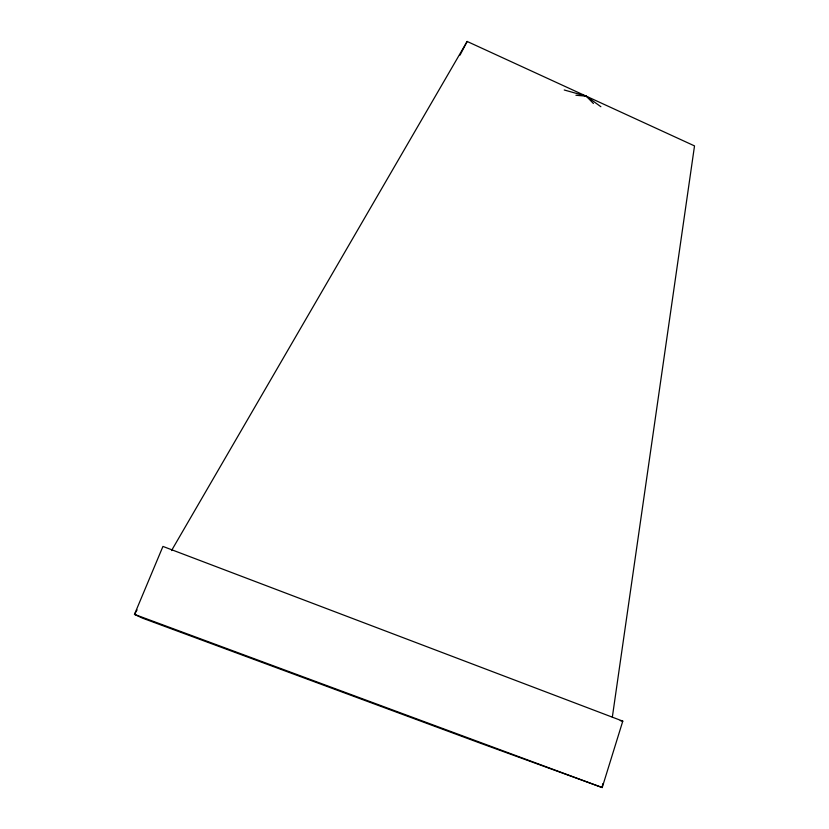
<?xml version="1.0" encoding="UTF-8"?>
<svg xmlns="http://www.w3.org/2000/svg" width="829" height="829" viewBox="0 0 829 829"><rect width="100%" height="100%" fill="white"/><g stroke="black" fill="none" stroke-linecap="round" stroke-linejoin="round"><path stroke-width="1.24" d="M602.756 783.706L602.206 787.55L479.991 743.064L142.464 618.133L134.485 614.372L162.94 546.425L622.786 721.137L602.206 787.55L134.485 614.372L137.086 609.895M612.341 717.106L694.515 145.904L467.141 41.45L171.52 550.591M460.033 55.118L467.141 41.45M575.927 95.252L586.238 96.164L600.87 106.713M620.258 720.619L622.786 721.137M564.228 89.988L586.238 96.164L593.419 103.501"/></g></svg>
